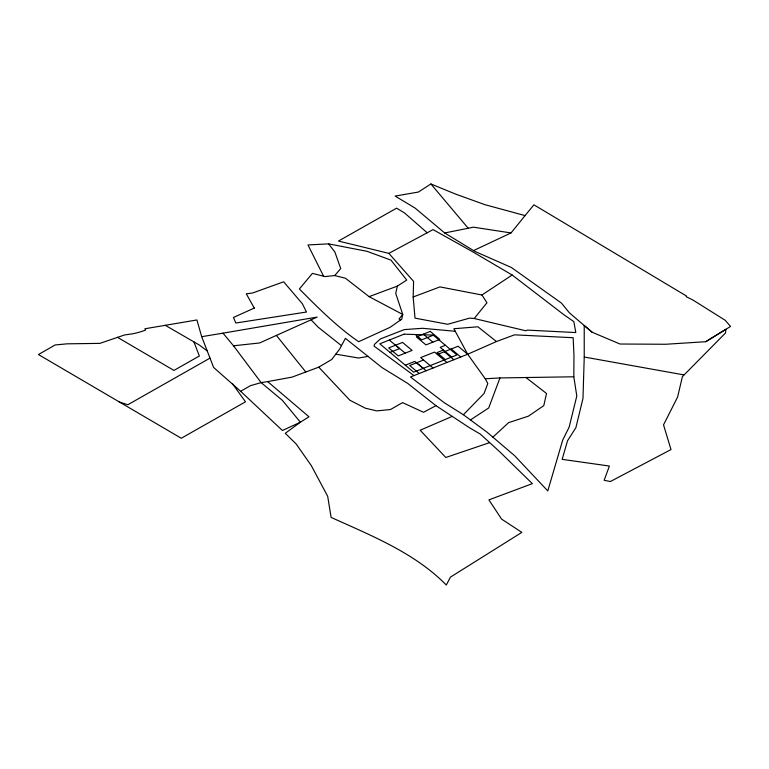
<?xml version="1.0" encoding="UTF-8"?>
<svg xmlns="http://www.w3.org/2000/svg" width="769" height="769" viewBox="0 0 769 769"><rect width="100%" height="100%" fill="white"/><g stroke="black" fill="none" stroke-linecap="round" stroke-linejoin="round"><path stroke-width="1.15" d="M573.818 376.781L573.972 355.432L573.165 337.726L514.499 334.832L496.457 341.542L467.677 354.24L410.463 376.993L444.155 402.648L463.399 414.741L486.979 432.14L514.528 455.604L547.788 490.93L562.697 440.108L569.156 427.103L576.798 396.006L573.818 376.781L499.975 377.935L485.249 378.781L467.677 354.24L453.873 328.738L477.895 326.787L496.457 341.542M388.854 253.366L433.062 229.614L472.349 251.598L512.154 275.023L564.206 314.963L573.837 321.625L575.798 332.554L527.342 330.103L525.746 330.766L474.204 318.51L469.58 318.116L447.712 324.287L415.02 318.135L413.164 296.978L413.587 281.367L388.854 253.366L338.466 241.053L396.602 208.168L404.504 212.926L427.208 232.767M592.092 332.218L584.219 325.489L584.238 357.018L582.989 398.371L575.894 427.67L567.541 440.743L562.149 459.353L609.394 466.043L604.155 480.289L610.355 481.538L671.001 449.557L663.532 424.863L677.604 397.035L682.401 376.656L725.465 333.025L725.898 329.286L705.759 341.705L665.781 344.262L620.006 344.022L592.092 332.218L569.406 312.829L561.428 303.073L511.366 267.477L474.771 251.348L444.674 232.969L415.049 208.053L395.151 196.076L418.384 192.048L430.909 183.964L455.642 194.115L484.97 204.689L525.073 215.599L533.907 204.814L686.506 296.046L686.246 296.719L692.831 299.968L725.215 320.288L730.55 326.441L705.759 341.705M323.605 276.225L307.984 244.955L328.603 243.86L367.111 251.338L390.96 260.124L406.743 280.07L397.313 286.126L395.737 293.422L402.754 314.463L401.726 319.173L390.066 327.334L358.662 341.705C336.86 326.71 318.001 307.715 299.381 288.981L312.416 273.37L324.96 276.58L334.698 275.552L345.416 278.224L369.082 296.632L402.754 314.463L399.015 318.962L400.668 319.914M499.975 377.935L488.69 407.974L470.609 419.836M473.839 250.444L511.01 232.949L525.073 215.599M474.204 318.51L486.95 302.775L481.942 294.998L439.974 286.904L413.164 296.978M334.698 275.552L340.725 268.583L334.899 252.021L328.603 243.86M463.399 414.741L484.057 393.488L487.806 383.529L485.249 378.781M492.814 437.205L508.645 422.623L528.457 416.144L543.789 405.628L546.519 393.497L525.794 377.387M481.942 294.998L512.154 275.023M267.641 381.597L292.047 377.118L318.76 367.159L331.785 359.431L339.677 349.02L345.396 338.35L381.943 367.544L407.743 383.423L435.965 405.657L469.657 427.862L480.317 434.091L499.581 451.634L532.331 483.643L488.93 499.879L501.571 519.094L521.853 532.379L450.423 577.135L446.308 585.036C414.664 552.815 371.552 535.733 331.112 517.402L327.69 496.303L311.291 465.581L296.142 443.953L285.261 433.303L300.371 422.2L308.994 416.798L267.641 381.597L261.133 382.616L250.434 385.682L240.639 391.296L213.619 367.457L201.699 336.687L196.902 319.962L144.87 328.767L145.697 329.978L144.783 330.362A50.273 29.02 0 0 1 132.653 333.794L124.732 334.919L99.855 343.378L67.124 343.83L55.147 344.964L38.45 354.547L181.263 438.253L245.484 401.822L232.459 383.693M210.004 358.123L127.846 404.725L119.08 401.918M435.965 405.657L423.536 412.28L402.552 402.62L390.498 409.521L376.8 410.896L365.362 408.204L349.818 400.197L318.76 367.159M222.991 333.15L317.174 317.078L259.614 342.964L233.507 345.79L222.991 333.15L201.699 336.687M452.124 416.423L420.172 430.227L445.789 457.478L489.584 442.656M390.056 352.404L399.553 348.626L389.316 340.042M433.36 335.188L421.71 339.821L415.395 334.525M445.395 345.271L440.204 347.338L451.759 357.027M405.311 365.188L414.808 361.411L423.152 368.409M443.425 350.039L436.965 352.606L445.299 359.594M423.536 360.007L409.694 365.506L419.22 373.503M437.378 354.499L458.141 346.242L467.677 354.23M369.082 296.632L397.313 286.126M444.674 232.969L473.464 227.182L511.01 232.949M368.226 356.383L358.527 358.018L335.793 354.163M455.248 331.285L422.546 328.296L404.331 329.593L380.424 338.918L374.513 344.32L374.032 346.088L413.982 375.58M683.766 374.878L584.238 357.018M165.287 325.316L199.392 345.06L207.217 350.933M117.426 337.283L173.938 370.418L199.363 355.999L193.875 341.821M341.474 345.666L318.126 327.142L311.099 319.808M451.22 348.991L460.756 356.989M423.325 334.159L432.86 342.157M444.299 351.75L453.835 359.738M446.914 362.487L434.523 352.096L420.672 357.604L433.072 367.995M395.641 345.175L405.176 353.163M416.615 362.757L426.151 370.745M240.639 391.296L282.415 430.505L300.371 422.2L282.396 400.361L261.133 382.616L233.507 345.79M430.909 183.964L468.215 228.268M276.35 335.361L305.802 371.994M254.299 308.071L233.459 317.443L235.823 323.018L306.485 312.022L302.332 303.717L283.665 281.8L252.549 293.008L246.272 293.825L254.299 308.071M404.052 334.179L379.809 343.82L413.645 372.186L456.949 354.961L433.216 335.063L404.052 334.179M402.562 342.416L388.72 347.924L398.255 355.912L412.097 350.414L402.562 342.416M430.246 331.41L416.404 336.918L425.939 344.906L439.781 339.398L430.246 331.41"/></g></svg>
